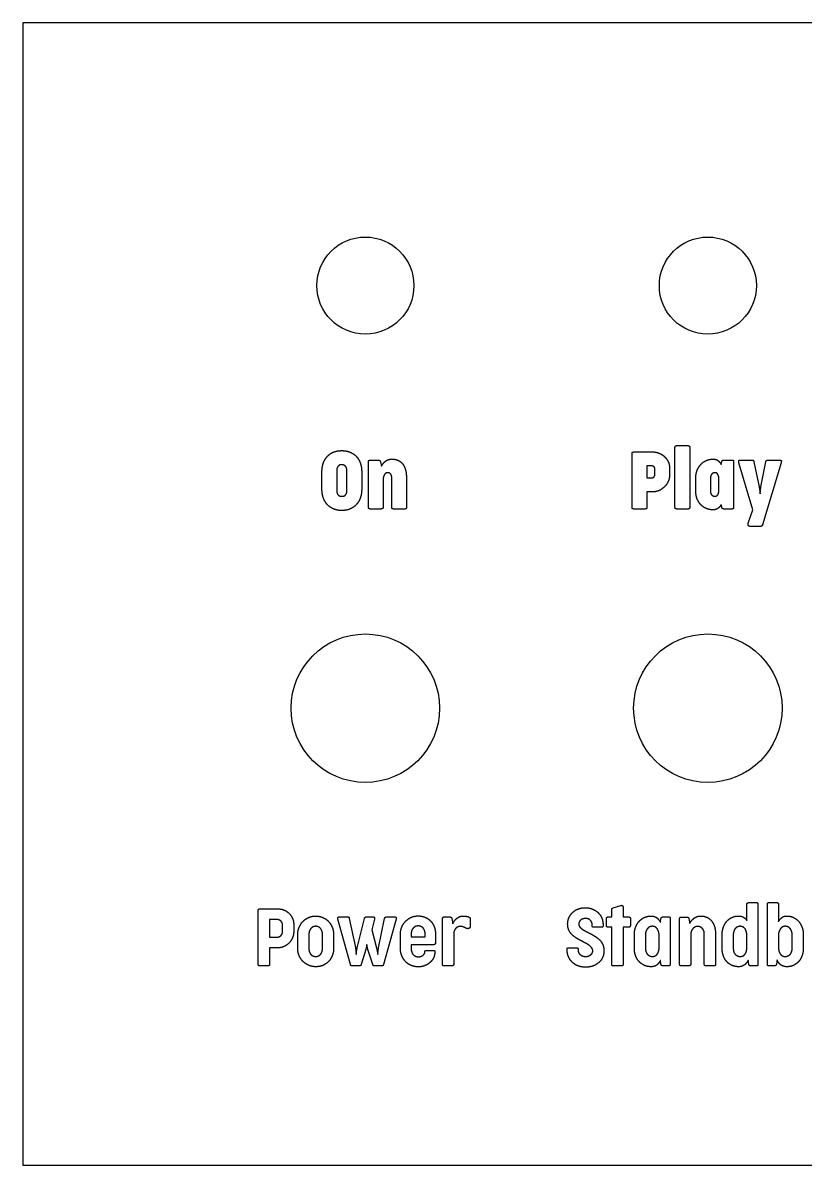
# Model space of a CAD drawing. Header units: millimetres. Extents: x 0 to 500, y 0 to 100.
# Drawn here: x 0 to 68.5, y 0 to 100 of the extents above; entities that cross this region are included whole.
import ezdxf

# ---------------------------------------------------------------- set-up
doc = ezdxf.new("R2010")
doc.units = ezdxf.units.MM
for name, color, linetype in [('ShapeString', 7, 'CONTINUOUS'), ('ShapeString001', 7, 'CONTINUOUS'), ('ShapeString002', 7, 'CONTINUOUS'), ('ShapeString003', 7, 'CONTINUOUS'), ('Sketch', 7, 'CONTINUOUS')]:
    doc.layers.add(name, color=color, linetype=linetype)

msp = doc.modelspace()

# ---------------------------------------------------------------- linework, layer by layer
at = {"layer": 'ShapeString'}
for p, q in [((20.62, 17.58), (20.62, 22.3)), ((20.75, 22.44), (22.32, 22.44)), ((21.6, 21.5), (21.6, 19.96)), ((22.26, 21.5), (21.6, 21.5)), ((23.73, 21.04), (23.73, 20.49)), ((28.69, 17.57), (27.6, 21.52)), ((27.71, 21.74), (28.44, 21.74)), ((28.59, 21.6), (29.13, 19.04)), ((29.28, 19.03), (29.92, 21.6)), ((30.08, 21.73), (30.69, 21.73)), ((30.79, 21.52), (30.56, 20.6)), ((31.15, 19.03), (31.69, 21.6)), ((32.69, 21.53), (31.59, 17.57)), ((31.85, 21.73), (32.59, 21.73)), ((36.77, 17.58), (36.77, 21.59)), ((36.89, 21.73), (37.39, 21.73)), ((37.57, 21.59), (37.65, 21.13)), ((39.18, 21.49), (39.17, 20.89)), ((22.75, 20.47), (22.75, 20.99)), ((24.08, 18.97), (24.08, 20.19)), ((25.06, 20.23), (25.06, 18.93)), ((26.24, 18.93), (26.24, 20.23)), ((27.22, 20.19), (27.22, 18.97)), ((30.56, 20.6), (30.99, 19.03)), ((33.07, 18.99), (33.07, 20.2)), ((34.02, 20.3), (34.02, 20)), ((34.02, 20), (35.23, 20)), ((35.23, 20), (35.23, 20.32)), ((36.15, 20.15), (36.15, 19.49)), ((37.74, 20.22), (37.74, 17.58)), ((21.6, 19.96), (22.26, 19.96)), ((21.6, 19.02), (21.6, 17.58)), ((22.32, 19.02), (21.6, 19.02)), ((29.13, 19.04), (29.2, 18.43)), ((29.2, 18.43), (29.28, 19.03)), ((30.12, 19.32), (30.04, 18.89)), ((30.22, 18.89), (30.12, 19.32)), ((30.99, 19.03), (31.09, 18.45)), ((31.09, 18.45), (31.15, 19.03)), ((34.02, 19.29), (34.02, 18.91)), ((35.48, 19.29), (34.02, 19.29)), ((35.48, 19.29), (35.48, 19.29)), ((35.93, 19.29), (35.48, 19.29)), ((30.04, 18.89), (29.63, 17.57)), ((30.65, 17.57), (30.22, 18.89)), ((35.22, 18.69), (35.22, 18.71)), ((35.31, 18.8), (36.01, 18.8)), ((36.08, 18.68), (36.08, 18.64)), ((21.47, 17.44), (20.75, 17.44)), ((29.48, 17.44), (28.84, 17.44)), ((31.44, 17.44), (30.8, 17.44)), ((37.56, 17.44), (36.89, 17.44))]:
    msp.add_line(p, q, dxfattribs=at)
for points, degree in [([(20.62, 22.3), (20.62, 22.44), (20.75, 22.44)], 2), ([(22.32, 22.44), (22.62, 22.44), (22.88, 22.33)], 2), ([(22.88, 22.33), (23.14, 22.22), (23.33, 22.03)], 2), ([(23.33, 22.03), (23.52, 21.84), (23.63, 21.58)], 2), ([(22.46, 21.46), (22.37, 21.5), (22.26, 21.5)], 2), ([(22.62, 21.35), (22.55, 21.42), (22.46, 21.46)], 2), ([(22.72, 21.19), (22.68, 21.28), (22.62, 21.35)], 2), ([(22.75, 20.99), (22.75, 21.1), (22.72, 21.19)], 2), ([(23.63, 21.58), (23.73, 21.33), (23.73, 21.04)], 2), ([(24.2, 20.81), (24.32, 21.11), (24.53, 21.33)], 2), ([(24.53, 21.33), (24.74, 21.55), (25.03, 21.68)], 2), ([(25.03, 21.68), (25.31, 21.81), (25.65, 21.81)], 2), ([(25.65, 21.81), (25.98, 21.81), (26.27, 21.68)], 2), ([(26.27, 21.68), (26.56, 21.56), (26.77, 21.34)], 2), ([(26.77, 21.34), (26.98, 21.12), (27.1, 20.82)], 2), ([(27.6, 21.52), (27.57, 21.63), (27.6, 21.68)], 2), ([(27.6, 21.68), (27.63, 21.74), (27.71, 21.74)], 2), ([(28.44, 21.74), (28.57, 21.74), (28.59, 21.6)], 2), ([(29.92, 21.6), (29.94, 21.67), (29.98, 21.7)], 2), ([(29.98, 21.7), (30.02, 21.73), (30.08, 21.73)], 2), ([(30.69, 21.73), (30.77, 21.73), (30.8, 21.67)], 2), ([(30.8, 21.67), (30.82, 21.62), (30.79, 21.52)], 2), ([(31.69, 21.6), (31.71, 21.67), (31.75, 21.7)], 2), ([(31.75, 21.7), (31.79, 21.73), (31.85, 21.73)], 2), ([(32.59, 21.73), (32.66, 21.73), (32.69, 21.68)], 2), ([(32.69, 21.68), (32.72, 21.63), (32.69, 21.53)], 2), ([(33.19, 20.84), (33.31, 21.13), (33.53, 21.35)], 2), ([(33.53, 21.35), (33.74, 21.57), (34.02, 21.7)], 2), ([(34.02, 21.7), (34.3, 21.82), (34.62, 21.82)], 2), ([(34.62, 21.82), (34.91, 21.82), (35.18, 21.72)], 2), ([(35.18, 21.72), (35.46, 21.62), (35.67, 21.42)], 2), ([(35.67, 21.42), (35.89, 21.21), (36.02, 20.9)], 2), ([(36.77, 21.59), (36.77, 21.66), (36.8, 21.69)], 2), ([(36.8, 21.69), (36.84, 21.73), (36.89, 21.73)], 2), ([(37.39, 21.73), (37.46, 21.73), (37.51, 21.7)], 2), ([(37.51, 21.7), (37.55, 21.66), (37.57, 21.59)], 2), ([(37.65, 21.13), (37.72, 21.28), (37.81, 21.4)], 2), ([(37.81, 21.4), (37.9, 21.53), (38.02, 21.61)], 2), ([(38.02, 21.61), (38.13, 21.7), (38.27, 21.76)], 2), ([(38.27, 21.76), (38.4, 21.81), (38.57, 21.81)], 2), ([(38.57, 21.81), (38.74, 21.81), (38.87, 21.78)], 2), ([(38.87, 21.78), (39, 21.76), (39.09, 21.71)], 2), ([(39.09, 21.71), (39.16, 21.68), (39.17, 21.62)], 2), ([(39.17, 21.62), (39.18, 21.55), (39.18, 21.49)], 2), ([(22.26, 19.96), (22.37, 19.96), (22.46, 20)], 2), ([(22.46, 20), (22.55, 20.04), (22.62, 20.11)], 2), ([(22.62, 20.11), (22.68, 20.18), (22.72, 20.27)], 2), ([(22.72, 20.27), (22.75, 20.36), (22.75, 20.47)], 2), ([(23.73, 20.49), (23.73, 20.19), (23.63, 19.93)], 2), ([(24.08, 20.19), (24.08, 20.52), (24.2, 20.81)], 2), ([(25.1, 20.49), (25.06, 20.37), (25.06, 20.23)], 2), ([(25.22, 20.71), (25.14, 20.61), (25.1, 20.49)], 2), ([(25.41, 20.86), (25.3, 20.8), (25.22, 20.71)], 2), ([(25.65, 20.91), (25.52, 20.91), (25.41, 20.86)], 2), ([(25.89, 20.86), (25.79, 20.91), (25.65, 20.91)], 2), ([(26.08, 20.71), (26, 20.8), (25.89, 20.86)], 2), ([(26.2, 20.49), (26.16, 20.61), (26.08, 20.71)], 2), ([(26.24, 20.23), (26.24, 20.37), (26.2, 20.49)], 2), ([(27.1, 20.82), (27.22, 20.53), (27.22, 20.19)], 2), ([(33.07, 20.2), (33.07, 20.54), (33.19, 20.84)], 2), ([(34.06, 20.54), (34.02, 20.42), (34.02, 20.3)], 2), ([(34.19, 20.74), (34.11, 20.65), (34.06, 20.54)], 2), ([(34.38, 20.89), (34.27, 20.83), (34.19, 20.74)], 2), ([(34.63, 20.94), (34.49, 20.94), (34.38, 20.89)], 2), ([(34.88, 20.89), (34.77, 20.94), (34.63, 20.94)], 2), ([(35.07, 20.75), (34.99, 20.83), (34.88, 20.89)], 2), ([(35.18, 20.55), (35.14, 20.66), (35.07, 20.75)], 2), ([(35.23, 20.32), (35.23, 20.44), (35.18, 20.55)], 2), ([(36.02, 20.9), (36.15, 20.58), (36.15, 20.15)], 2), ([(37.79, 20.51), (37.74, 20.39), (37.74, 20.22)], 2), ([(37.92, 20.73), (37.83, 20.64), (37.79, 20.51)], 2), ([(38.11, 20.86), (38, 20.81), (37.92, 20.73)], 2), ([(38.35, 20.9), (38.22, 20.9), (38.11, 20.86)], 2), ([(38.52, 20.87), (38.44, 20.9), (38.35, 20.9)], 2), ([(38.67, 20.81), (38.6, 20.84), (38.52, 20.87)], 2), ([(38.82, 20.74), (38.67, 20.81)], 1), ([(38.97, 20.7), (38.89, 20.71), (38.82, 20.74)], 2), ([(39.11, 20.74), (39.05, 20.7), (38.97, 20.7)], 2), ([(39.17, 20.89), (39.17, 20.77), (39.11, 20.74)], 2), ([(22.88, 19.14), (22.62, 19.02), (22.32, 19.02)], 2), ([(23.33, 19.46), (23.13, 19.26), (22.88, 19.14)], 2), ([(23.63, 19.93), (23.52, 19.66), (23.33, 19.46)], 2), ([(36.09, 19.34), (36.03, 19.29), (35.93, 19.29)], 2), ([(36.15, 19.49), (36.15, 19.38), (36.09, 19.34)], 2), ([(24.2, 18.34), (24.08, 18.64), (24.08, 18.97)], 2), ([(24.54, 17.83), (24.33, 18.05), (24.2, 18.34)], 2), ([(25.06, 18.93), (25.06, 18.8), (25.1, 18.67)], 2), ([(25.1, 18.67), (25.14, 18.55), (25.22, 18.46)], 2), ([(25.22, 18.46), (25.3, 18.37), (25.4, 18.32)], 2), ([(25.4, 18.32), (25.51, 18.27), (25.65, 18.27)], 2), ([(25.65, 18.27), (25.79, 18.27), (25.9, 18.32)], 2), ([(25.9, 18.32), (26.01, 18.37), (26.08, 18.46)], 2), ([(26.08, 18.46), (26.16, 18.55), (26.2, 18.68)], 2), ([(26.2, 18.68), (26.24, 18.8), (26.24, 18.93)], 2), ([(27.1, 18.34), (26.99, 18.05), (26.78, 17.83)], 2), ([(27.22, 18.97), (27.22, 18.64), (27.1, 18.34)], 2), ([(33.19, 18.34), (33.07, 18.64), (33.07, 18.99)], 2), ([(33.52, 17.82), (33.31, 18.04), (33.19, 18.34)], 2), ([(34.02, 18.91), (34.02, 18.77), (34.07, 18.64)], 2), ([(34.07, 18.64), (34.11, 18.52), (34.2, 18.43)], 2), ([(34.2, 18.43), (34.28, 18.34), (34.4, 18.29)], 2), ([(34.4, 18.29), (34.51, 18.24), (34.65, 18.24)], 2), ([(34.65, 18.24), (34.77, 18.24), (34.88, 18.28)], 2), ([(34.88, 18.28), (34.98, 18.31), (35.06, 18.38)], 2), ([(35.06, 18.38), (35.13, 18.44), (35.18, 18.52)], 2), ([(35.18, 18.52), (35.22, 18.6), (35.22, 18.69)], 2), ([(35.22, 18.71), (35.22, 18.76), (35.25, 18.78)], 2), ([(35.25, 18.78), (35.27, 18.8), (35.31, 18.8)], 2), ([(35.97, 18.14), (35.85, 17.91), (35.65, 17.73)], 2), ([(36.08, 18.64), (36.08, 18.38), (35.97, 18.14)], 2), ([(36.01, 18.8), (36.05, 18.8), (36.07, 18.77)], 2), ([(36.07, 18.77), (36.08, 18.74), (36.08, 18.68)], 2), ([(20.75, 17.44), (20.62, 17.44), (20.62, 17.58)], 2), ([(21.6, 17.58), (21.6, 17.44), (21.47, 17.44)], 2), ([(25.05, 17.49), (24.76, 17.62), (24.54, 17.83)], 2), ([(25.67, 17.37), (25.34, 17.37), (25.05, 17.49)], 2), ([(26.29, 17.49), (26.01, 17.37), (25.67, 17.37)], 2), ([(26.78, 17.83), (26.57, 17.62), (26.29, 17.49)], 2), ([(28.84, 17.44), (28.73, 17.44), (28.69, 17.57)], 2), ([(29.63, 17.57), (29.6, 17.44), (29.48, 17.44)], 2), ([(30.8, 17.44), (30.69, 17.44), (30.65, 17.57)], 2), ([(31.59, 17.57), (31.55, 17.44), (31.44, 17.44)], 2), ([(34.02, 17.48), (33.73, 17.6), (33.52, 17.82)], 2), ([(34.66, 17.36), (34.31, 17.36), (34.02, 17.48)], 2), ([(35.2, 17.46), (34.94, 17.36), (34.66, 17.36)], 2), ([(35.65, 17.73), (35.46, 17.56), (35.2, 17.46)], 2), ([(36.8, 17.48), (36.77, 17.51), (36.77, 17.58)], 2), ([(36.89, 17.44), (36.83, 17.44), (36.8, 17.48)], 2), ([(37.68, 17.48), (37.62, 17.44), (37.56, 17.44)], 2), ([(37.74, 17.58), (37.74, 17.51), (37.68, 17.48)], 2)]:
    msp.add_open_spline(points, degree=degree, dxfattribs=at)
at = {"layer": 'ShapeString001'}
for p, q in [((51.59, 21.73), (51.59, 22.36)), ((51.72, 22.53), (52.37, 22.74)), ((52.57, 22.57), (52.57, 21.73)), ((63.41, 21.43), (63.41, 22.84)), ((63.59, 22.99), (64.27, 22.99)), ((64.39, 22.85), (64.39, 17.58)), ((65.21, 17.58), (65.21, 22.85)), ((65.34, 22.99), (66.02, 22.99)), ((66.19, 22.84), (66.19, 21.34)), ((49.88, 20.92), (49.88, 21)), ((50.82, 21.05), (50.82, 20.97)), ((51.12, 20.95), (51.12, 21.6)), ((51.25, 21.73), (51.59, 21.73)), ((52.57, 21.73), (53.08, 21.73)), ((53.21, 21.6), (53.21, 20.95)), ((55.84, 21.27), (55.89, 21.59)), ((56.07, 21.74), (56.58, 21.74)), ((56.7, 21.6), (56.7, 17.58)), ((57.53, 17.58), (57.53, 21.58)), ((57.65, 21.72), (58.15, 21.72)), ((58.33, 21.59), (58.41, 21.16)), ((50.71, 20.82), (50.01, 20.82)), ((51.59, 20.83), (51.25, 20.83)), ((51.59, 17.58), (51.59, 20.83)), ((52.57, 20.83), (52.57, 17.58)), ((53.08, 20.83), (52.57, 20.83)), ((53.56, 18.97), (53.56, 20.19)), ((54.54, 20.23), (54.54, 18.93)), ((55.73, 18.98), (55.73, 20.19)), ((58.5, 20.25), (58.5, 17.58)), ((59.69, 17.58), (59.69, 20.29)), ((60.67, 20.24), (60.67, 17.58)), ((61.25, 18.97), (61.25, 20.19)), ((62.23, 20.23), (62.23, 18.93)), ((63.41, 19.01), (63.41, 20.16)), ((66.19, 20.19), (66.19, 19.01)), ((67.38, 18.93), (67.38, 20.23)), ((68.36, 20.19), (68.36, 18.97)), ((47.79, 19.03), (48.49, 19.03)), ((47.67, 18.87), (47.67, 18.9)), ((48.64, 18.91), (48.64, 18.83)), ((52.46, 17.44), (51.71, 17.44)), ((55.89, 17.58), (55.84, 17.92)), ((56.58, 17.44), (56.06, 17.44)), ((58.32, 17.44), (57.65, 17.44)), ((60.54, 17.44), (59.81, 17.44)), ((63.58, 17.58), (63.53, 17.94)), ((64.27, 17.44), (63.75, 17.44)), ((65.83, 17.44), (65.34, 17.44)), ((66.06, 17.97), (66, 17.58))]:
    msp.add_line(p, q, dxfattribs=at)
for points in [[(47.86, 21.73), (48, 22), (48.22, 22.18)], [(48.22, 22.18), (48.44, 22.36), (48.71, 22.45)], [(48.71, 22.45), (48.97, 22.54), (49.23, 22.54)], [(49.23, 22.54), (49.62, 22.54), (49.91, 22.41)], [(49.91, 22.41), (50.21, 22.29), (50.41, 22.08)], [(50.41, 22.08), (50.61, 21.88), (50.72, 21.61)], [(51.59, 22.36), (51.59, 22.43), (51.62, 22.47)], [(51.62, 22.47), (51.64, 22.51), (51.72, 22.53)], [(52.37, 22.74), (52.45, 22.76), (52.51, 22.72)], [(52.51, 22.72), (52.57, 22.68), (52.57, 22.57)], [(63.41, 22.84), (63.41, 22.92), (63.47, 22.95)], [(63.47, 22.95), (63.52, 22.99), (63.59, 22.99)], [(64.27, 22.99), (64.32, 22.99), (64.36, 22.95)], [(64.36, 22.95), (64.39, 22.92), (64.39, 22.85)], [(65.21, 22.85), (65.21, 22.92), (65.25, 22.95)], [(65.25, 22.95), (65.28, 22.99), (65.34, 22.99)], [(66.02, 22.99), (66.09, 22.99), (66.14, 22.95)], [(66.14, 22.95), (66.19, 22.92), (66.19, 22.84)], [(47.72, 21.1), (47.72, 21.46), (47.86, 21.73)], [(47.82, 20.59), (47.72, 20.81), (47.72, 21.1)], [(48.76, 21.34), (48.7, 21.24), (48.7, 21.11)], [(48.7, 21.11), (48.7, 20.99), (48.75, 20.9)], [(48.9, 21.49), (48.81, 21.43), (48.76, 21.34)], [(49.09, 21.57), (48.98, 21.55), (48.9, 21.49)], [(49.28, 21.6), (49.19, 21.6), (49.09, 21.57)], [(49.51, 21.56), (49.4, 21.6), (49.28, 21.6)], [(49.7, 21.44), (49.62, 21.52), (49.51, 21.56)], [(49.83, 21.25), (49.78, 21.36), (49.7, 21.44)], [(49.88, 21), (49.88, 21.14), (49.83, 21.25)], [(50.72, 21.61), (50.82, 21.34), (50.82, 21.05)], [(51.12, 21.6), (51.12, 21.66), (51.16, 21.69)], [(51.16, 21.69), (51.2, 21.73), (51.25, 21.73)], [(53.08, 21.73), (53.13, 21.73), (53.17, 21.69)], [(53.17, 21.69), (53.21, 21.65), (53.21, 21.6)], [(53.67, 20.81), (53.77, 21.11), (53.97, 21.33)], [(53.97, 21.33), (54.16, 21.55), (54.43, 21.68)], [(54.43, 21.68), (54.7, 21.81), (55.04, 21.81)], [(55.04, 21.81), (55.19, 21.81), (55.31, 21.77)], [(55.31, 21.77), (55.43, 21.73), (55.53, 21.65)], [(55.53, 21.65), (55.63, 21.58), (55.7, 21.48)], [(55.7, 21.48), (55.78, 21.38), (55.84, 21.27)], [(55.89, 21.59), (55.94, 21.74), (56.07, 21.74)], [(56.58, 21.74), (56.63, 21.74), (56.67, 21.7)], [(56.67, 21.7), (56.7, 21.67), (56.7, 21.6)], [(57.53, 21.58), (57.53, 21.65), (57.56, 21.69)], [(57.56, 21.69), (57.6, 21.72), (57.65, 21.72)], [(58.15, 21.72), (58.3, 21.72), (58.33, 21.59)], [(58.41, 21.16), (58.48, 21.3), (58.58, 21.42)], [(58.58, 21.42), (58.68, 21.54), (58.8, 21.63)], [(58.8, 21.63), (58.92, 21.71), (59.06, 21.76)], [(59.06, 21.76), (59.21, 21.81), (59.37, 21.81)], [(59.37, 21.81), (59.65, 21.81), (59.89, 21.71)], [(59.89, 21.71), (60.13, 21.61), (60.3, 21.41)], [(60.3, 21.41), (60.47, 21.22), (60.57, 20.92)], [(61.35, 20.81), (61.45, 21.1), (61.64, 21.33)], [(61.64, 21.33), (61.83, 21.55), (62.1, 21.68)], [(62.1, 21.68), (62.37, 21.81), (62.7, 21.81)], [(62.7, 21.81), (62.94, 21.81), (63.12, 21.7)], [(63.12, 21.7), (63.29, 21.6), (63.41, 21.43)], [(66.19, 21.34), (66.31, 21.54), (66.49, 21.68)], [(66.49, 21.68), (66.66, 21.81), (66.91, 21.81)], [(66.91, 21.81), (67.24, 21.81), (67.51, 21.68)], [(67.51, 21.68), (67.78, 21.55), (67.96, 21.33)], [(67.96, 21.33), (68.15, 21.1), (68.25, 20.81)], [(48.08, 20.2), (47.91, 20.37), (47.82, 20.59)], [(48.48, 19.88), (48.25, 20.02), (48.08, 20.2)], [(48.75, 20.9), (48.81, 20.81), (48.9, 20.73)], [(48.9, 20.73), (49, 20.65), (49.13, 20.57)], [(49.13, 20.57), (49.27, 20.5), (49.43, 20.41)], [(49.43, 20.41), (49.8, 20.23), (50.08, 20.06)], [(49.92, 20.84), (49.88, 20.85), (49.88, 20.92)], [(50.01, 20.82), (49.95, 20.82), (49.92, 20.84)], [(50.08, 20.06), (50.35, 19.89), (50.54, 19.7)], [(50.8, 20.86), (50.77, 20.83), (50.71, 20.82)], [(50.82, 20.97), (50.82, 20.9), (50.8, 20.86)], [(51.16, 20.86), (51.12, 20.89), (51.12, 20.95)], [(51.25, 20.83), (51.2, 20.83), (51.16, 20.86)], [(53.17, 20.86), (53.13, 20.83), (53.08, 20.83)], [(53.21, 20.95), (53.21, 20.89), (53.17, 20.86)], [(53.56, 20.19), (53.56, 20.52), (53.67, 20.81)], [(54.59, 20.49), (54.54, 20.37), (54.54, 20.23)], [(54.71, 20.71), (54.63, 20.61), (54.59, 20.49)], [(54.91, 20.86), (54.79, 20.8), (54.71, 20.71)], [(55.15, 20.91), (55.02, 20.91), (54.91, 20.86)], [(55.38, 20.86), (55.28, 20.91), (55.15, 20.91)], [(55.56, 20.7), (55.48, 20.8), (55.38, 20.86)], [(55.68, 20.47), (55.63, 20.6), (55.56, 20.7)], [(55.73, 20.19), (55.72, 20.34), (55.68, 20.47)], [(58.55, 20.48), (58.51, 20.36), (58.5, 20.25)], [(58.68, 20.69), (58.6, 20.59), (58.55, 20.48)], [(58.87, 20.84), (58.76, 20.78), (58.68, 20.69)], [(59.11, 20.9), (58.98, 20.9), (58.87, 20.84)], [(59.34, 20.85), (59.24, 20.9), (59.11, 20.9)], [(59.53, 20.71), (59.45, 20.8), (59.34, 20.85)], [(59.64, 20.52), (59.6, 20.63), (59.53, 20.71)], [(59.69, 20.29), (59.69, 20.41), (59.64, 20.52)], [(60.57, 20.92), (60.67, 20.63), (60.67, 20.24)], [(61.25, 20.19), (61.25, 20.52), (61.35, 20.81)], [(62.28, 20.49), (62.23, 20.37), (62.23, 20.23)], [(62.4, 20.71), (62.32, 20.62), (62.28, 20.49)], [(62.6, 20.86), (62.48, 20.8), (62.4, 20.71)], [(62.84, 20.91), (62.71, 20.91), (62.6, 20.86)], [(63.08, 20.85), (62.97, 20.91), (62.84, 20.91)], [(63.26, 20.69), (63.18, 20.79), (63.08, 20.85)], [(63.37, 20.45), (63.33, 20.59), (63.26, 20.69)], [(63.41, 20.16), (63.41, 20.31), (63.37, 20.45)], [(66.24, 20.47), (66.19, 20.34), (66.19, 20.19)], [(66.36, 20.7), (66.29, 20.6), (66.24, 20.47)], [(66.54, 20.86), (66.44, 20.8), (66.36, 20.7)], [(66.77, 20.91), (66.64, 20.91), (66.54, 20.86)], [(67.01, 20.86), (66.9, 20.91), (66.77, 20.91)], [(67.21, 20.71), (67.13, 20.8), (67.01, 20.86)], [(67.33, 20.49), (67.29, 20.62), (67.21, 20.71)], [(67.38, 20.23), (67.38, 20.37), (67.33, 20.49)], [(68.25, 20.81), (68.36, 20.52), (68.36, 20.19)], [(47.69, 18.99), (47.71, 19.03), (47.79, 19.03)], [(48.98, 19.6), (48.71, 19.74), (48.48, 19.88)], [(48.49, 19.03), (48.57, 19.03), (48.6, 19)], [(48.6, 19), (48.64, 18.98), (48.64, 18.91)], [(49.37, 19.39), (49.2, 19.48), (48.98, 19.6)], [(49.67, 19.19), (49.55, 19.29), (49.37, 19.39)], [(49.85, 18.99), (49.79, 19.09), (49.67, 19.19)], [(50.54, 19.7), (50.72, 19.51), (50.81, 19.27)], [(50.81, 19.27), (50.9, 19.04), (50.9, 18.74)], [(63.37, 18.72), (63.41, 18.85), (63.41, 19.01)], [(66.19, 19.01), (66.19, 18.85), (66.23, 18.72)], [(47.67, 18.9), (47.67, 18.96), (47.69, 18.99)], [(47.78, 18.28), (47.67, 18.56), (47.67, 18.87)], [(48.1, 17.79), (47.89, 18), (47.78, 18.28)], [(48.64, 18.83), (48.64, 18.69), (48.69, 18.58)], [(48.69, 18.58), (48.75, 18.48), (48.85, 18.41)], [(48.85, 18.41), (48.94, 18.34), (49.06, 18.3)], [(49.06, 18.3), (49.18, 18.27), (49.31, 18.27)], [(49.31, 18.27), (49.44, 18.27), (49.55, 18.31)], [(49.55, 18.31), (49.66, 18.35), (49.74, 18.42)], [(49.74, 18.42), (49.82, 18.48), (49.87, 18.57)], [(49.92, 18.76), (49.92, 18.89), (49.85, 18.99)], [(49.87, 18.57), (49.92, 18.66), (49.92, 18.76)], [(50.77, 18.17), (50.65, 17.91), (50.44, 17.73)], [(50.9, 18.74), (50.9, 18.43), (50.77, 18.17)], [(53.67, 18.34), (53.56, 18.64), (53.56, 18.97)], [(53.97, 17.83), (53.77, 18.05), (53.67, 18.34)], [(54.54, 18.93), (54.54, 18.8), (54.59, 18.67)], [(54.59, 18.67), (54.63, 18.55), (54.71, 18.46)], [(54.71, 18.46), (54.79, 18.37), (54.9, 18.32)], [(54.9, 18.32), (55.01, 18.27), (55.15, 18.27)], [(55.15, 18.27), (55.28, 18.27), (55.38, 18.32)], [(55.38, 18.32), (55.49, 18.38), (55.56, 18.47)], [(55.56, 18.47), (55.64, 18.56), (55.68, 18.69)], [(55.68, 18.69), (55.72, 18.82), (55.73, 18.98)], [(61.35, 18.34), (61.25, 18.64), (61.25, 18.97)], [(61.64, 17.83), (61.45, 18.05), (61.35, 18.34)], [(62.23, 18.93), (62.23, 18.8), (62.27, 18.67)], [(62.27, 18.67), (62.32, 18.55), (62.4, 18.46)], [(62.4, 18.46), (62.48, 18.37), (62.59, 18.32)], [(62.59, 18.32), (62.7, 18.27), (62.84, 18.27)], [(62.84, 18.27), (62.97, 18.27), (63.08, 18.32)], [(63.08, 18.32), (63.19, 18.38), (63.26, 18.48)], [(63.26, 18.48), (63.33, 18.58), (63.37, 18.72)], [(66.23, 18.72), (66.27, 18.58), (66.35, 18.48)], [(66.35, 18.48), (66.42, 18.38), (66.53, 18.32)], [(66.53, 18.32), (66.63, 18.27), (66.77, 18.27)], [(66.77, 18.27), (66.9, 18.27), (67.01, 18.32)], [(67.01, 18.32), (67.13, 18.37), (67.21, 18.46)], [(67.21, 18.46), (67.29, 18.55), (67.33, 18.67)], [(67.33, 18.67), (67.38, 18.8), (67.38, 18.93)], [(68.25, 18.34), (68.15, 18.05), (67.96, 17.83)], [(68.36, 18.97), (68.36, 18.64), (68.25, 18.34)], [(48.61, 17.45), (48.31, 17.57), (48.1, 17.79)], [(49.3, 17.33), (48.91, 17.33), (48.61, 17.45)], [(49.93, 17.43), (49.64, 17.33), (49.3, 17.33)], [(50.44, 17.73), (50.22, 17.54), (49.93, 17.43)], [(51.71, 17.44), (51.59, 17.44), (51.59, 17.58)], [(52.57, 17.58), (52.57, 17.44), (52.46, 17.44)], [(54.43, 17.49), (54.16, 17.62), (53.97, 17.83)], [(55.04, 17.37), (54.71, 17.37), (54.43, 17.49)], [(55.31, 17.41), (55.19, 17.37), (55.04, 17.37)], [(55.54, 17.53), (55.44, 17.45), (55.31, 17.41)], [(55.71, 17.7), (55.63, 17.6), (55.54, 17.53)], [(55.84, 17.92), (55.79, 17.8), (55.71, 17.7)], [(55.95, 17.48), (55.91, 17.51), (55.89, 17.58)], [(56.06, 17.44), (56, 17.44), (55.95, 17.48)], [(56.67, 17.48), (56.63, 17.44), (56.58, 17.44)], [(56.7, 17.58), (56.7, 17.51), (56.67, 17.48)], [(57.56, 17.48), (57.53, 17.51), (57.53, 17.58)], [(57.65, 17.44), (57.59, 17.44), (57.56, 17.48)], [(58.44, 17.48), (58.38, 17.44), (58.32, 17.44)], [(58.5, 17.58), (58.5, 17.51), (58.44, 17.48)], [(59.72, 17.47), (59.69, 17.51), (59.69, 17.58)], [(59.81, 17.44), (59.76, 17.44), (59.72, 17.47)], [(60.63, 17.48), (60.6, 17.44), (60.54, 17.44)], [(60.67, 17.58), (60.67, 17.51), (60.63, 17.48)], [(62.1, 17.49), (61.83, 17.62), (61.64, 17.83)], [(62.7, 17.37), (62.37, 17.37), (62.1, 17.49)], [(62.98, 17.41), (62.86, 17.37), (62.7, 17.37)], [(63.21, 17.53), (63.11, 17.46), (62.98, 17.41)], [(63.39, 17.72), (63.31, 17.61), (63.21, 17.53)], [(63.53, 17.94), (63.47, 17.82), (63.39, 17.72)], [(63.64, 17.48), (63.6, 17.52), (63.58, 17.58)], [(63.75, 17.44), (63.69, 17.44), (63.64, 17.48)], [(64.36, 17.48), (64.32, 17.44), (64.27, 17.44)], [(64.39, 17.58), (64.39, 17.51), (64.36, 17.48)], [(65.25, 17.48), (65.21, 17.51), (65.21, 17.58)], [(65.34, 17.44), (65.28, 17.44), (65.25, 17.48)], [(65.94, 17.48), (65.89, 17.44), (65.83, 17.44)], [(66, 17.58), (65.98, 17.52), (65.94, 17.48)], [(66.2, 17.73), (66.12, 17.84), (66.06, 17.97)], [(66.38, 17.54), (66.28, 17.62), (66.2, 17.73)], [(66.61, 17.42), (66.48, 17.46), (66.38, 17.54)], [(66.9, 17.37), (66.74, 17.37), (66.61, 17.42)], [(67.51, 17.49), (67.24, 17.37), (66.9, 17.37)], [(67.96, 17.83), (67.77, 17.62), (67.51, 17.49)]]:
    msp.add_open_spline(points, degree=2, dxfattribs=at)
at = {"layer": 'ShapeString002'}
for p, q in [((30.28, 57.6), (30.28, 61.57)), ((30.42, 61.73), (31.11, 61.73)), ((31.33, 61.57), (31.42, 61.19)), ((26.2, 59.14), (26.2, 60.72)), ((27.49, 60.82), (27.49, 59.04)), ((28.38, 59.04), (28.38, 60.82)), ((29.68, 60.72), (29.68, 59.14)), ((31.57, 60.11), (31.57, 57.6)), ((32.31, 57.59), (32.31, 60.2)), ((33.6, 60.12), (33.6, 57.59)), ((31.36, 57.44), (30.42, 57.44)), ((33.46, 57.44), (32.45, 57.44))]:
    msp.add_line(p, q, dxfattribs=at)
for points in [[(26.62, 61.99), (26.84, 62.25), (27.16, 62.4)], [(27.16, 62.4), (27.49, 62.55), (27.94, 62.55)], [(27.94, 62.55), (28.37, 62.55), (28.7, 62.4)], [(28.7, 62.4), (29.03, 62.25), (29.25, 62)], [(26.2, 60.72), (26.2, 61.08), (26.3, 61.41)], [(26.3, 61.41), (26.41, 61.74), (26.62, 61.99)], [(27.52, 61.01), (27.49, 60.92), (27.49, 60.82)], [(27.6, 61.17), (27.55, 61.1), (27.52, 61.01)], [(27.74, 61.28), (27.66, 61.24), (27.6, 61.17)], [(27.94, 61.32), (27.83, 61.32), (27.74, 61.28)], [(28.13, 61.28), (28.05, 61.32), (27.94, 61.32)], [(28.27, 61.17), (28.22, 61.24), (28.13, 61.28)], [(28.36, 61.01), (28.33, 61.1), (28.27, 61.17)], [(28.38, 60.82), (28.38, 60.92), (28.36, 61.01)], [(29.25, 62), (29.46, 61.75), (29.57, 61.42)], [(29.57, 61.42), (29.68, 61.09), (29.68, 60.72)], [(30.28, 61.57), (30.28, 61.73), (30.42, 61.73)], [(31.11, 61.73), (31.28, 61.73), (31.33, 61.57)], [(31.42, 61.19), (31.49, 61.33), (31.58, 61.44)], [(31.58, 61.44), (31.67, 61.55), (31.78, 61.64)], [(31.78, 61.64), (31.9, 61.72), (32.03, 61.76)], [(32.03, 61.76), (32.17, 61.81), (32.33, 61.81)], [(32.33, 61.81), (32.61, 61.81), (32.84, 61.71)], [(32.84, 61.71), (33.08, 61.62), (33.25, 61.41)], [(33.25, 61.41), (33.42, 61.21), (33.51, 60.89)], [(31.59, 60.26), (31.57, 60.17), (31.57, 60.11)], [(31.66, 60.43), (31.61, 60.35), (31.59, 60.26)], [(31.78, 60.56), (31.71, 60.51), (31.66, 60.43)], [(31.96, 60.62), (31.85, 60.62), (31.78, 60.56)], [(32.22, 60.5), (32.13, 60.62), (31.96, 60.62)], [(32.31, 60.2), (32.31, 60.38), (32.22, 60.5)], [(33.51, 60.89), (33.6, 60.57), (33.6, 60.12)], [(26.31, 58.45), (26.2, 58.78), (26.2, 59.14)], [(27.49, 59.04), (27.49, 58.83), (27.6, 58.69)], [(28.36, 58.84), (28.38, 58.93), (28.38, 59.04)], [(29.68, 59.14), (29.68, 58.78), (29.57, 58.45)], [(26.63, 57.87), (26.42, 58.12), (26.31, 58.45)], [(27.6, 58.69), (27.71, 58.55), (27.94, 58.55)], [(27.94, 58.55), (28.05, 58.55), (28.14, 58.58)], [(28.14, 58.58), (28.22, 58.62), (28.27, 58.69)], [(28.27, 58.69), (28.33, 58.75), (28.36, 58.84)], [(29.57, 58.45), (29.47, 58.12), (29.25, 57.87)], [(27.18, 57.46), (26.85, 57.62), (26.63, 57.87)], [(27.94, 57.31), (27.51, 57.31), (27.18, 57.46)], [(28.7, 57.46), (28.38, 57.31), (27.94, 57.31)], [(29.25, 57.87), (29.03, 57.62), (28.7, 57.46)], [(30.42, 57.44), (30.28, 57.44), (30.28, 57.6)], [(31.42, 57.45), (31.39, 57.44), (31.36, 57.44)], [(31.49, 57.48), (31.46, 57.46), (31.42, 57.45)], [(31.55, 57.53), (31.53, 57.5), (31.49, 57.48)], [(31.57, 57.6), (31.57, 57.56), (31.55, 57.53)], [(32.35, 57.48), (32.31, 57.52), (32.31, 57.59)], [(32.45, 57.44), (32.39, 57.44), (32.35, 57.48)], [(33.57, 57.48), (33.53, 57.44), (33.46, 57.44)], [(33.6, 57.59), (33.6, 57.52), (33.57, 57.48)]]:
    msp.add_open_spline(points, degree=2, dxfattribs=at)
at = {"layer": 'ShapeString003'}
for p, q in [((53.36, 57.59), (53.36, 62.29)), ((53.51, 62.44), (55.15, 62.44)), ((57.12, 57.59), (57.12, 62.84)), ((57.27, 62.99), (58.27, 62.99)), ((58.41, 62.84), (58.41, 57.59)), ((54.66, 61.21), (54.66, 60.17)), ((55.07, 61.21), (54.66, 61.21)), ((56.65, 61), (56.65, 60.47)), ((61.16, 61.35), (61.21, 61.56)), ((61.41, 61.73), (62.12, 61.73)), ((62.26, 61.57), (62.26, 57.6)), ((63.93, 57.38), (62.72, 61.47)), ((62.85, 61.73), (63.87, 61.73)), ((64.04, 61.57), (64.49, 59.39)), ((64.64, 59.38), (65.08, 61.58)), ((66.41, 61.49), (64.8, 56.06)), ((65.26, 61.73), (66.3, 61.73)), ((54.66, 60.17), (55.08, 60.17)), ((55.36, 60.44), (55.36, 60.93)), ((58.94, 59.04), (58.94, 60.12)), ((60.23, 60.17), (60.23, 58.99)), ((60.97, 59.07), (60.97, 60.07)), ((64.49, 59.39), (64.57, 58.78)), ((64.57, 58.78), (64.64, 59.38)), ((54.66, 58.94), (54.66, 57.59)), ((55.16, 58.94), (54.66, 58.94)), ((54.51, 57.44), (53.51, 57.44)), ((58.27, 57.44), (57.27, 57.44)), ((61.21, 57.6), (61.16, 57.82)), ((62.12, 57.44), (61.4, 57.44)), ((63.54, 56.2), (63.93, 57.38)), ((64.6, 55.91), (63.74, 55.91))]:
    msp.add_line(p, q, dxfattribs=at)
for points in [[(53.36, 62.29), (53.36, 62.44), (53.51, 62.44)], [(55.15, 62.44), (55.47, 62.44), (55.74, 62.32)], [(55.74, 62.32), (56.02, 62.21), (56.22, 62.01)], [(56.22, 62.01), (56.42, 61.81), (56.54, 61.55)], [(57.12, 62.84), (57.12, 62.99), (57.27, 62.99)], [(58.27, 62.99), (58.41, 62.99), (58.41, 62.84)], [(55.28, 61.13), (55.2, 61.21), (55.07, 61.21)], [(55.36, 60.93), (55.36, 61.05), (55.28, 61.13)], [(56.54, 61.55), (56.65, 61.29), (56.65, 61)], [(59.04, 60.77), (59.15, 61.07), (59.35, 61.3)], [(59.35, 61.3), (59.54, 61.53), (59.82, 61.67)], [(59.82, 61.67), (60.11, 61.81), (60.46, 61.81)], [(60.46, 61.81), (60.71, 61.81), (60.89, 61.68)], [(60.89, 61.68), (61.06, 61.55), (61.16, 61.35)], [(61.21, 61.56), (61.24, 61.65), (61.28, 61.69)], [(61.28, 61.69), (61.33, 61.73), (61.41, 61.73)], [(62.12, 61.73), (62.19, 61.73), (62.22, 61.69)], [(62.22, 61.69), (62.26, 61.65), (62.26, 61.57)], [(62.72, 61.47), (62.65, 61.73), (62.85, 61.73)], [(63.87, 61.73), (64.01, 61.73), (64.04, 61.57)], [(65.08, 61.58), (65.1, 61.66), (65.14, 61.69)], [(65.14, 61.69), (65.19, 61.73), (65.26, 61.73)], [(66.3, 61.73), (66.4, 61.73), (66.43, 61.67)], [(66.43, 61.67), (66.45, 61.61), (66.41, 61.49)], [(55.08, 60.17), (55.2, 60.17), (55.28, 60.25)], [(55.28, 60.25), (55.36, 60.33), (55.36, 60.44)], [(56.65, 60.47), (56.65, 60.17), (56.54, 59.89)], [(58.94, 60.12), (58.94, 60.46), (59.04, 60.77)], [(60.26, 60.34), (60.23, 60.26), (60.23, 60.17)], [(60.33, 60.48), (60.28, 60.42), (60.26, 60.34)], [(60.46, 60.58), (60.39, 60.55), (60.33, 60.48)], [(60.62, 60.62), (60.53, 60.62), (60.46, 60.58)], [(60.77, 60.58), (60.7, 60.62), (60.62, 60.62)], [(60.88, 60.46), (60.83, 60.53), (60.77, 60.58)], [(60.95, 60.28), (60.92, 60.38), (60.88, 60.46)], [(60.97, 60.07), (60.97, 60.18), (60.95, 60.28)], [(55.74, 59.06), (55.47, 58.94), (55.16, 58.94)], [(56.22, 59.4), (56.01, 59.19), (55.74, 59.06)], [(56.54, 59.89), (56.42, 59.61), (56.22, 59.4)], [(59.04, 58.38), (58.94, 58.69), (58.94, 59.04)], [(60.88, 58.7), (60.96, 58.85), (60.97, 59.07)], [(59.35, 57.85), (59.15, 58.08), (59.04, 58.38)], [(60.23, 58.99), (60.23, 58.9), (60.25, 58.82)], [(60.25, 58.82), (60.28, 58.75), (60.33, 58.69)], [(60.33, 58.69), (60.38, 58.63), (60.45, 58.59)], [(60.45, 58.59), (60.53, 58.56), (60.62, 58.56)], [(60.62, 58.56), (60.79, 58.56), (60.88, 58.7)], [(53.51, 57.44), (53.36, 57.44), (53.36, 57.59)], [(54.66, 57.59), (54.66, 57.44), (54.51, 57.44)], [(57.27, 57.44), (57.12, 57.44), (57.12, 57.59)], [(58.41, 57.59), (58.41, 57.44), (58.27, 57.44)], [(59.83, 57.5), (59.55, 57.63), (59.35, 57.85)], [(60.46, 57.37), (60.11, 57.37), (59.83, 57.5)], [(60.7, 57.4), (60.59, 57.37), (60.46, 57.37)], [(60.89, 57.5), (60.81, 57.44), (60.7, 57.4)], [(61.04, 57.64), (60.98, 57.56), (60.89, 57.5)], [(61.16, 57.82), (61.11, 57.72), (61.04, 57.64)], [(61.28, 57.48), (61.23, 57.52), (61.21, 57.6)], [(61.4, 57.44), (61.33, 57.44), (61.28, 57.48)], [(62.22, 57.48), (62.19, 57.44), (62.12, 57.44)], [(62.26, 57.6), (62.26, 57.52), (62.22, 57.48)], [(63.52, 56.1), (63.53, 56.15), (63.54, 56.2)], [(63.54, 56.01), (63.52, 56.05), (63.52, 56.1)], [(63.61, 55.94), (63.56, 55.97), (63.54, 56.01)], [(64.8, 56.06), (64.75, 55.91), (64.6, 55.91)], [(63.74, 55.91), (63.66, 55.91), (63.61, 55.94)]]:
    msp.add_open_spline(points, degree=2, dxfattribs=at)
at = {"layer": 'Sketch'}
for p, q in [((500, 100), (0, 100)), ((0, 100), (0, 0)), ((0, 0), (500, 0))]:
    msp.add_line(p, q, dxfattribs=at)
for centre, radius in [((30, 77), 4.25), ((60, 77), 4.25), ((30, 40), 6.5), ((60, 40), 6.5)]:
    msp.add_circle(centre, radius, dxfattribs=at)

doc.saveas('drawing.dxf')
